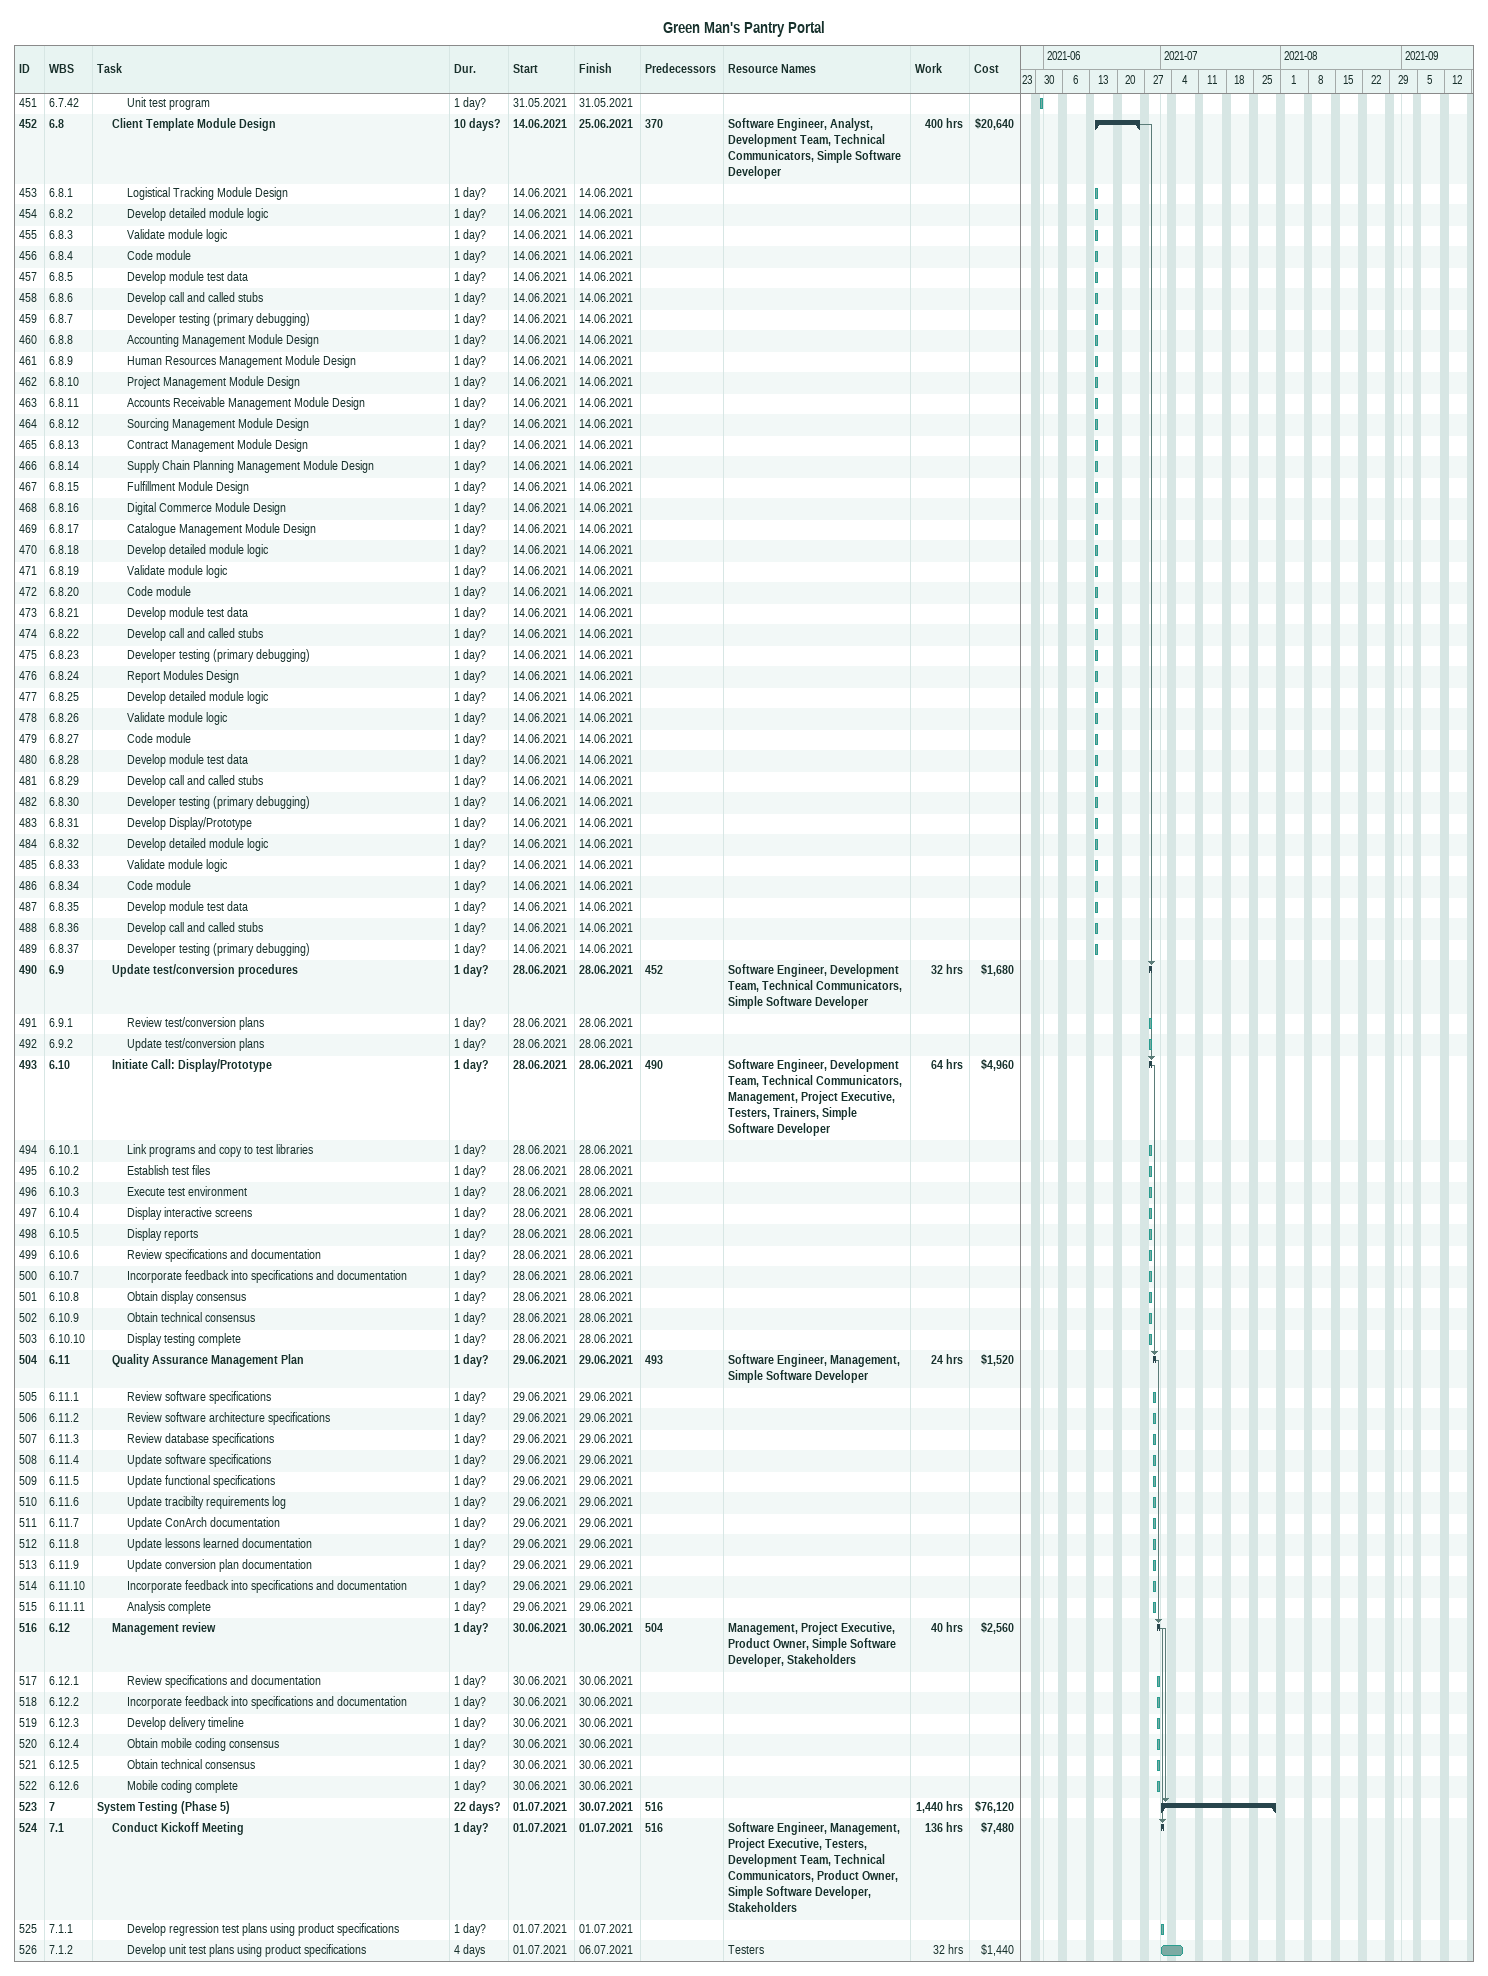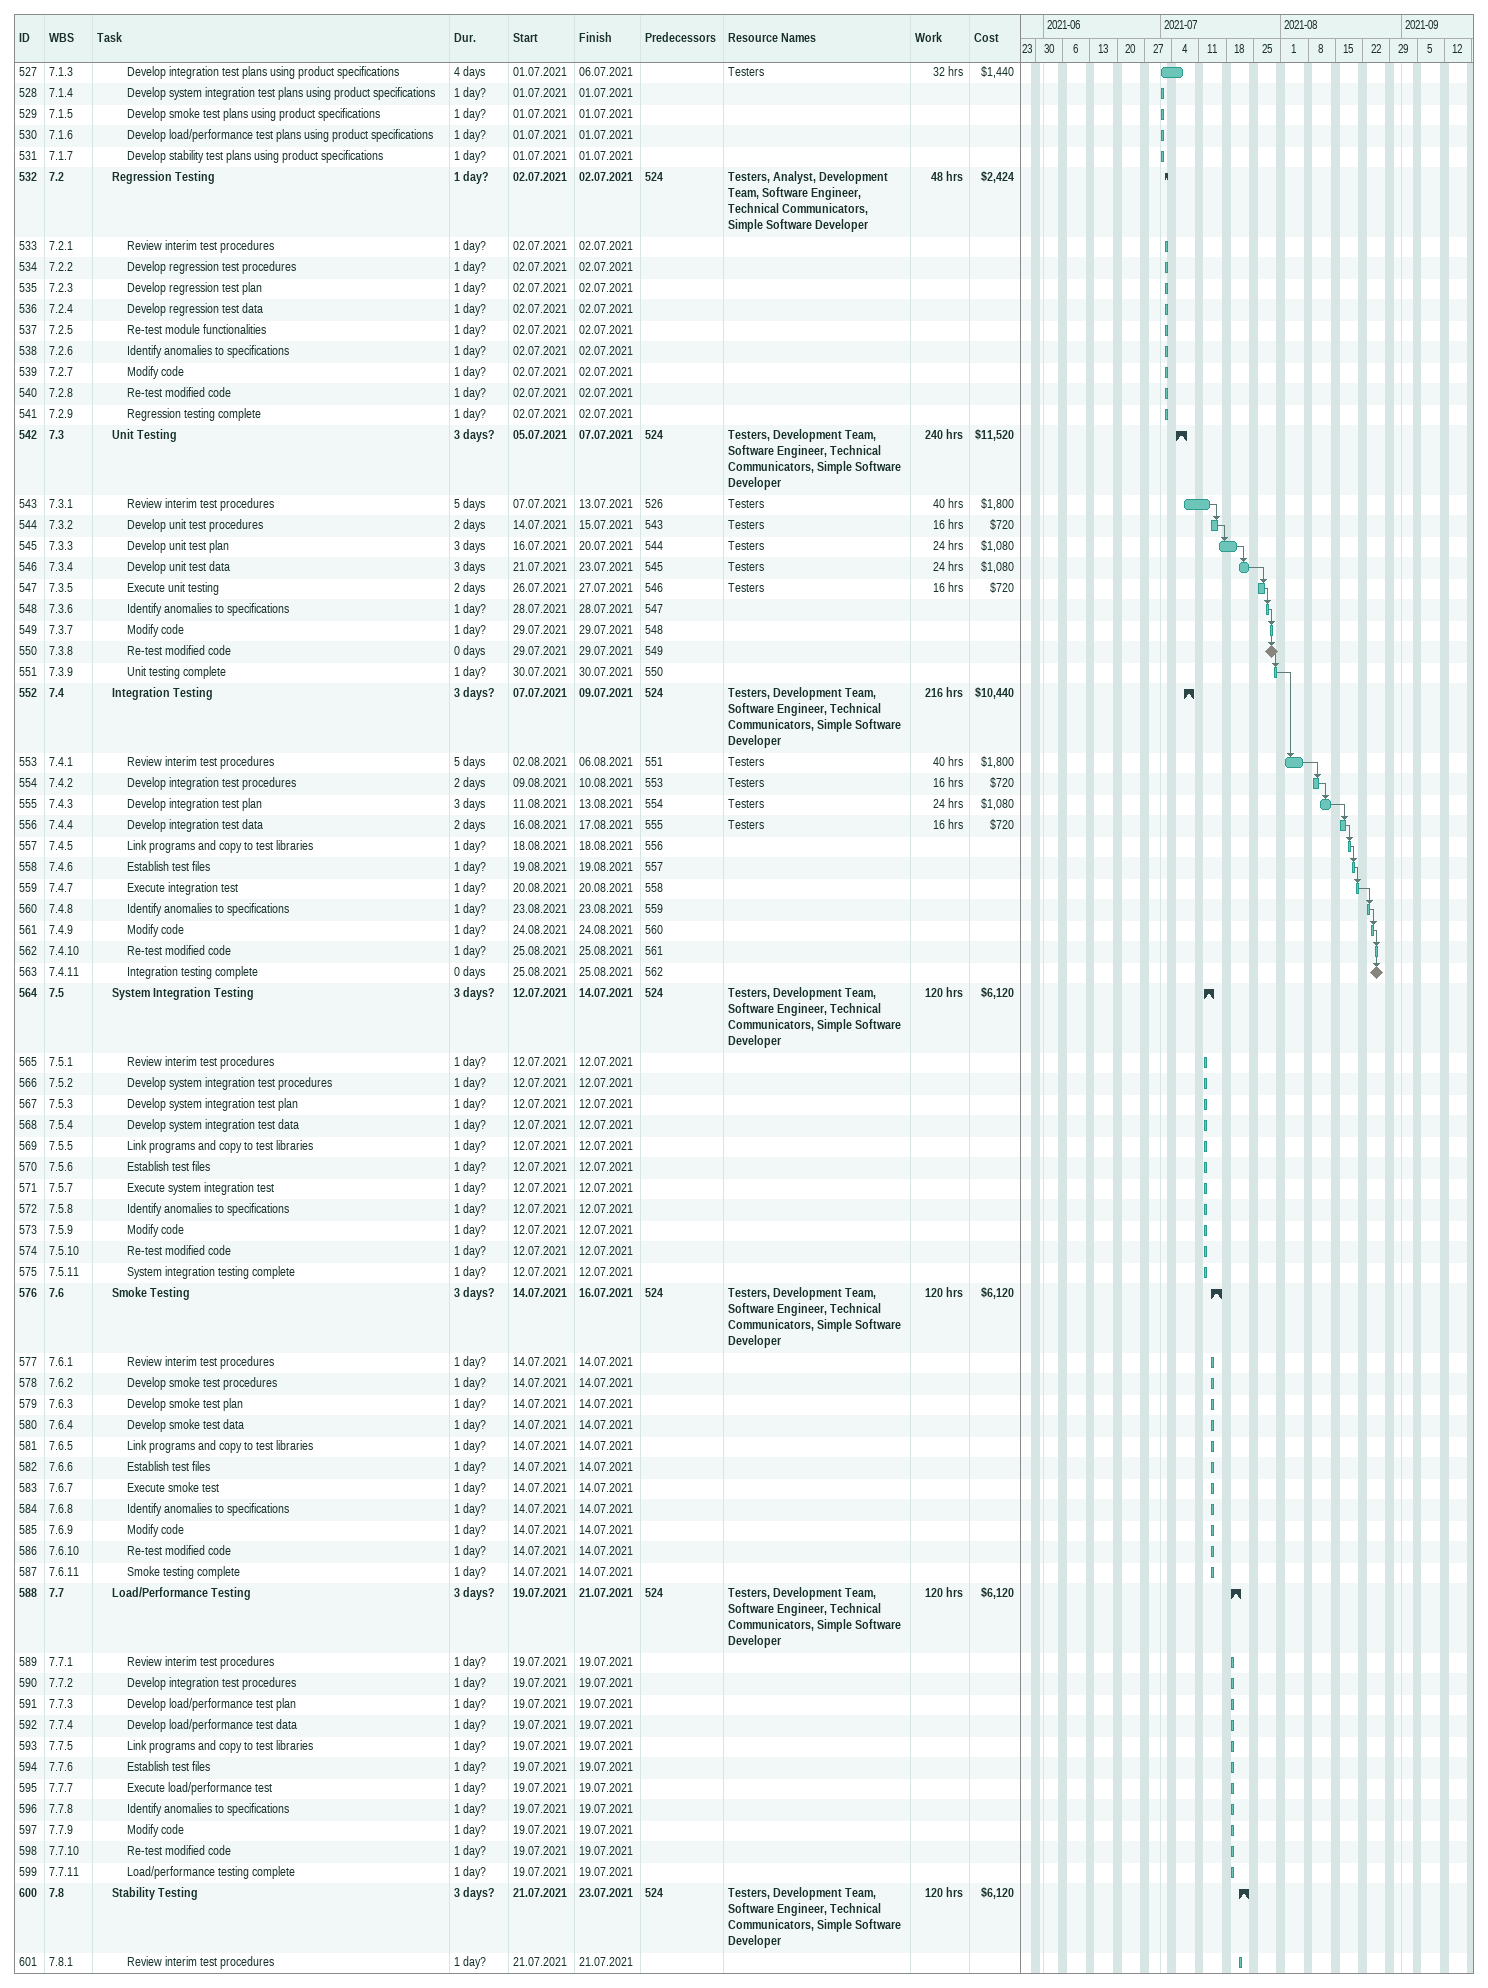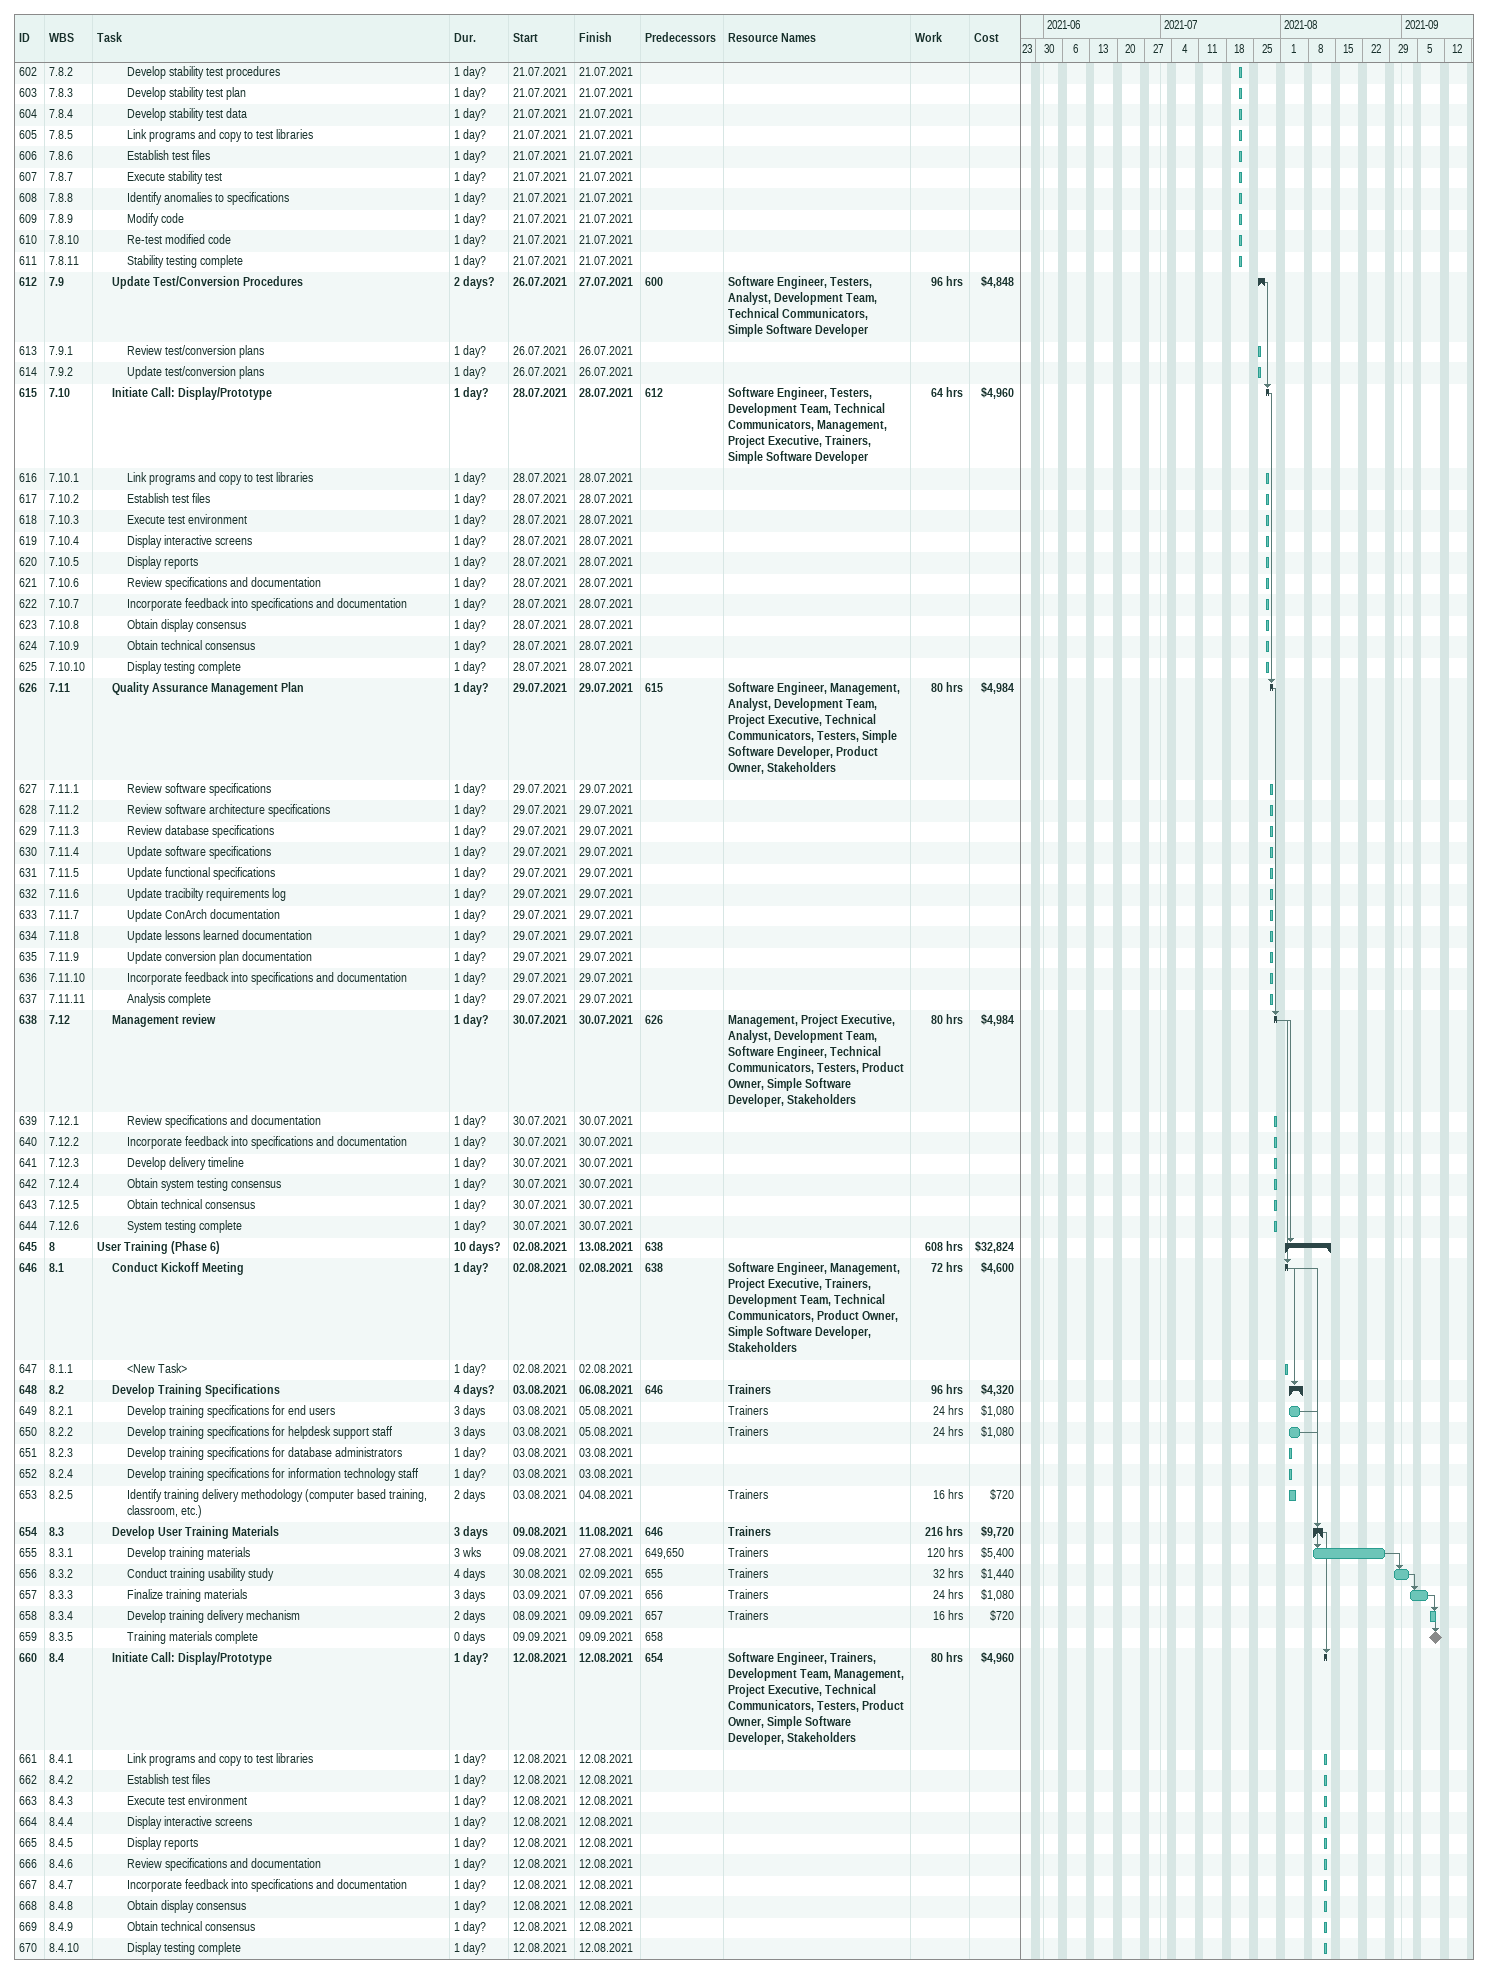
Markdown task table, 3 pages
Green Man's Pantry Portal

| ID | WBS | Task | Duration | Start | Finish | Predecessors | Resources | Work (h) | Cost ($) |
|---|---|---|---|---|---|---|---|---|---|
| 451 | 6.7.42 | Unit test program | 1d? | 2021-05-31 | 2021-05-31 |  |  |  |  |
| 452 | 6.8 | **Client Template Module Design** | 10d? | 2021-06-14 | 2021-06-25 | 370 | Software Engineer, Analyst, Development Team, Technical Communicators, Simple Software Developer | 400 | 20640 |
| 453 | 6.8.1 | Logistical Tracking Module Design | 1d? | 2021-06-14 | 2021-06-14 |  |  |  |  |
| 454 | 6.8.2 | Develop detailed module logic | 1d? | 2021-06-14 | 2021-06-14 |  |  |  |  |
| 455 | 6.8.3 | Validate module logic | 1d? | 2021-06-14 | 2021-06-14 |  |  |  |  |
| 456 | 6.8.4 | Code module | 1d? | 2021-06-14 | 2021-06-14 |  |  |  |  |
| 457 | 6.8.5 | Develop module test data | 1d? | 2021-06-14 | 2021-06-14 |  |  |  |  |
| 458 | 6.8.6 | Develop call and called stubs | 1d? | 2021-06-14 | 2021-06-14 |  |  |  |  |
| 459 | 6.8.7 | Developer testing (primary debugging) | 1d? | 2021-06-14 | 2021-06-14 |  |  |  |  |
| 460 | 6.8.8 | Accounting Management Module Design | 1d? | 2021-06-14 | 2021-06-14 |  |  |  |  |
| 461 | 6.8.9 | Human Resources Management Module Design | 1d? | 2021-06-14 | 2021-06-14 |  |  |  |  |
| 462 | 6.8.10 | Project Management Module Design | 1d? | 2021-06-14 | 2021-06-14 |  |  |  |  |
| 463 | 6.8.11 | Accounts Receivable Management Module Design | 1d? | 2021-06-14 | 2021-06-14 |  |  |  |  |
| 464 | 6.8.12 | Sourcing Management Module Design | 1d? | 2021-06-14 | 2021-06-14 |  |  |  |  |
| 465 | 6.8.13 | Contract Management Module Design | 1d? | 2021-06-14 | 2021-06-14 |  |  |  |  |
| 466 | 6.8.14 | Supply Chain Planning Management Module Design | 1d? | 2021-06-14 | 2021-06-14 |  |  |  |  |
| 467 | 6.8.15 | Fulfillment Module Design | 1d? | 2021-06-14 | 2021-06-14 |  |  |  |  |
| 468 | 6.8.16 | Digital Commerce Module Design | 1d? | 2021-06-14 | 2021-06-14 |  |  |  |  |
| 469 | 6.8.17 | Catalogue Management Module Design | 1d? | 2021-06-14 | 2021-06-14 |  |  |  |  |
| 470 | 6.8.18 | Develop detailed module logic | 1d? | 2021-06-14 | 2021-06-14 |  |  |  |  |
| 471 | 6.8.19 | Validate module logic | 1d? | 2021-06-14 | 2021-06-14 |  |  |  |  |
| 472 | 6.8.20 | Code module | 1d? | 2021-06-14 | 2021-06-14 |  |  |  |  |
| 473 | 6.8.21 | Develop module test data | 1d? | 2021-06-14 | 2021-06-14 |  |  |  |  |
| 474 | 6.8.22 | Develop call and called stubs | 1d? | 2021-06-14 | 2021-06-14 |  |  |  |  |
| 475 | 6.8.23 | Developer testing (primary debugging) | 1d? | 2021-06-14 | 2021-06-14 |  |  |  |  |
| 476 | 6.8.24 | Report Modules Design | 1d? | 2021-06-14 | 2021-06-14 |  |  |  |  |
| 477 | 6.8.25 | Develop detailed module logic | 1d? | 2021-06-14 | 2021-06-14 |  |  |  |  |
| 478 | 6.8.26 | Validate module logic | 1d? | 2021-06-14 | 2021-06-14 |  |  |  |  |
| 479 | 6.8.27 | Code module | 1d? | 2021-06-14 | 2021-06-14 |  |  |  |  |
| 480 | 6.8.28 | Develop module test data | 1d? | 2021-06-14 | 2021-06-14 |  |  |  |  |
| 481 | 6.8.29 | Develop call and called stubs | 1d? | 2021-06-14 | 2021-06-14 |  |  |  |  |
| 482 | 6.8.30 | Developer testing (primary debugging) | 1d? | 2021-06-14 | 2021-06-14 |  |  |  |  |
| 483 | 6.8.31 | Develop Display/Prototype | 1d? | 2021-06-14 | 2021-06-14 |  |  |  |  |
| 484 | 6.8.32 | Develop detailed module logic | 1d? | 2021-06-14 | 2021-06-14 |  |  |  |  |
| 485 | 6.8.33 | Validate module logic | 1d? | 2021-06-14 | 2021-06-14 |  |  |  |  |
| 486 | 6.8.34 | Code module | 1d? | 2021-06-14 | 2021-06-14 |  |  |  |  |
| 487 | 6.8.35 | Develop module test data | 1d? | 2021-06-14 | 2021-06-14 |  |  |  |  |
| 488 | 6.8.36 | Develop call and called stubs | 1d? | 2021-06-14 | 2021-06-14 |  |  |  |  |
| 489 | 6.8.37 | Developer testing (primary debugging) | 1d? | 2021-06-14 | 2021-06-14 |  |  |  |  |
| 490 | 6.9 | **Update test/conversion procedures** | 1d? | 2021-06-28 | 2021-06-28 | 452 | Software Engineer, Development Team, Technical Communicators, Simple Software Developer | 32 | 1680 |
| 491 | 6.9.1 | Review test/conversion plans | 1d? | 2021-06-28 | 2021-06-28 |  |  |  |  |
| 492 | 6.9.2 | Update test/conversion plans | 1d? | 2021-06-28 | 2021-06-28 |  |  |  |  |
| 493 | 6.10 | **Initiate Call: Display/Prototype** | 1d? | 2021-06-28 | 2021-06-28 | 490 | Software Engineer, Development Team, Technical Communicators, Management, Project Executive, Testers, Trainers, Simple Software Developer | 64 | 4960 |
| 494 | 6.10.1 | Link programs and copy to test libraries | 1d? | 2021-06-28 | 2021-06-28 |  |  |  |  |
| 495 | 6.10.2 | Establish test files | 1d? | 2021-06-28 | 2021-06-28 |  |  |  |  |
| 496 | 6.10.3 | Execute test environment | 1d? | 2021-06-28 | 2021-06-28 |  |  |  |  |
| 497 | 6.10.4 | Display interactive screens | 1d? | 2021-06-28 | 2021-06-28 |  |  |  |  |
| 498 | 6.10.5 | Display reports | 1d? | 2021-06-28 | 2021-06-28 |  |  |  |  |
| 499 | 6.10.6 | Review specifications and documentation | 1d? | 2021-06-28 | 2021-06-28 |  |  |  |  |
| 500 | 6.10.7 | Incorporate feedback into specifications and documentation | 1d? | 2021-06-28 | 2021-06-28 |  |  |  |  |
| 501 | 6.10.8 | Obtain display consensus | 1d? | 2021-06-28 | 2021-06-28 |  |  |  |  |
| 502 | 6.10.9 | Obtain technical consensus | 1d? | 2021-06-28 | 2021-06-28 |  |  |  |  |
| 503 | 6.10.10 | Display testing complete | 1d? | 2021-06-28 | 2021-06-28 |  |  |  |  |
| 504 | 6.11 | **Quality Assurance Management Plan** | 1d? | 2021-06-29 | 2021-06-29 | 493 | Software Engineer, Management, Simple Software Developer | 24 | 1520 |
| 505 | 6.11.1 | Review software specifications | 1d? | 2021-06-29 | 2021-06-29 |  |  |  |  |
| 506 | 6.11.2 | Review software architecture specifications | 1d? | 2021-06-29 | 2021-06-29 |  |  |  |  |
| 507 | 6.11.3 | Review database specifications | 1d? | 2021-06-29 | 2021-06-29 |  |  |  |  |
| 508 | 6.11.4 | Update software specifications | 1d? | 2021-06-29 | 2021-06-29 |  |  |  |  |
| 509 | 6.11.5 | Update functional specifications | 1d? | 2021-06-29 | 2021-06-29 |  |  |  |  |
| 510 | 6.11.6 | Update tracibilty requirements log | 1d? | 2021-06-29 | 2021-06-29 |  |  |  |  |
| 511 | 6.11.7 | Update ConArch documentation | 1d? | 2021-06-29 | 2021-06-29 |  |  |  |  |
| 512 | 6.11.8 | Update lessons learned documentation | 1d? | 2021-06-29 | 2021-06-29 |  |  |  |  |
| 513 | 6.11.9 | Update conversion plan documentation | 1d? | 2021-06-29 | 2021-06-29 |  |  |  |  |
| 514 | 6.11.10 | Incorporate feedback into specifications and documentation | 1d? | 2021-06-29 | 2021-06-29 |  |  |  |  |
| 515 | 6.11.11 | Analysis complete | 1d? | 2021-06-29 | 2021-06-29 |  |  |  |  |
| 516 | 6.12 | **Management review** | 1d? | 2021-06-30 | 2021-06-30 | 504 | Management, Project Executive, Product Owner, Simple Software Developer, Stakeholders | 40 | 2560 |
| 517 | 6.12.1 | Review specifications and documentation | 1d? | 2021-06-30 | 2021-06-30 |  |  |  |  |
| 518 | 6.12.2 | Incorporate feedback into specifications and documentation | 1d? | 2021-06-30 | 2021-06-30 |  |  |  |  |
| 519 | 6.12.3 | Develop delivery timeline | 1d? | 2021-06-30 | 2021-06-30 |  |  |  |  |
| 520 | 6.12.4 | Obtain mobile coding consensus | 1d? | 2021-06-30 | 2021-06-30 |  |  |  |  |
| 521 | 6.12.5 | Obtain technical consensus | 1d? | 2021-06-30 | 2021-06-30 |  |  |  |  |
| 522 | 6.12.6 | Mobile coding complete | 1d? | 2021-06-30 | 2021-06-30 |  |  |  |  |
| 523 | 7 | **System Testing (Phase 5)** | 22d? | 2021-07-01 | 2021-07-30 | 516 |  | 1440 | 76120 |
| 524 | 7.1 | **Conduct Kickoff Meeting** | 1d? | 2021-07-01 | 2021-07-01 | 516 | Software Engineer, Management, Project Executive, Testers, Development Team, Technical Communicators, Product Owner, Simple Software Developer, Stakeholders | 136 | 7480 |
| 525 | 7.1.1 | Develop regression test plans using product specifications | 1d? | 2021-07-01 | 2021-07-01 |  |  |  |  |
| 526 | 7.1.2 | Develop unit test plans using product specifications | 4d | 2021-07-01 | 2021-07-06 |  | Testers | 32 | 1440 |
| 527 | 7.1.3 | Develop integration test plans using product specifications | 4d | 2021-07-01 | 2021-07-06 |  | Testers | 32 | 1440 |
| 528 | 7.1.4 | Develop system integration test plans using product specifications | 1d? | 2021-07-01 | 2021-07-01 |  |  |  |  |
| 529 | 7.1.5 | Develop smoke test plans using product specifications | 1d? | 2021-07-01 | 2021-07-01 |  |  |  |  |
| 530 | 7.1.6 | Develop load/performance test plans using product specifications | 1d? | 2021-07-01 | 2021-07-01 |  |  |  |  |
| 531 | 7.1.7 | Develop stability test plans using product specifications | 1d? | 2021-07-01 | 2021-07-01 |  |  |  |  |
| 532 | 7.2 | **Regression Testing** | 1d? | 2021-07-02 | 2021-07-02 | 524 | Testers, Analyst, Development Team, Software Engineer, Technical Communicators, Simple Software Developer | 48 | 2424 |
| 533 | 7.2.1 | Review interim test procedures | 1d? | 2021-07-02 | 2021-07-02 |  |  |  |  |
| 534 | 7.2.2 | Develop regression test procedures | 1d? | 2021-07-02 | 2021-07-02 |  |  |  |  |
| 535 | 7.2.3 | Develop regression test plan | 1d? | 2021-07-02 | 2021-07-02 |  |  |  |  |
| 536 | 7.2.4 | Develop regression test data | 1d? | 2021-07-02 | 2021-07-02 |  |  |  |  |
| 537 | 7.2.5 | Re-test module functionalities | 1d? | 2021-07-02 | 2021-07-02 |  |  |  |  |
| 538 | 7.2.6 | Identify anomalies to specifications | 1d? | 2021-07-02 | 2021-07-02 |  |  |  |  |
| 539 | 7.2.7 | Modify code | 1d? | 2021-07-02 | 2021-07-02 |  |  |  |  |
| 540 | 7.2.8 | Re-test modified code | 1d? | 2021-07-02 | 2021-07-02 |  |  |  |  |
| 541 | 7.2.9 | Regression testing complete | 1d? | 2021-07-02 | 2021-07-02 |  |  |  |  |
| 542 | 7.3 | **Unit Testing** | 3d? | 2021-07-05 | 2021-07-07 | 524 | Testers, Development Team, Software Engineer, Technical Communicators, Simple Software Developer | 240 | 11520 |
| 543 | 7.3.1 | Review interim test procedures | 5d | 2021-07-07 | 2021-07-13 | 526 | Testers | 40 | 1800 |
| 544 | 7.3.2 | Develop unit test procedures | 2d | 2021-07-14 | 2021-07-15 | 543 | Testers | 16 | 720 |
| 545 | 7.3.3 | Develop unit test plan | 3d | 2021-07-16 | 2021-07-20 | 544 | Testers | 24 | 1080 |
| 546 | 7.3.4 | Develop unit test data | 3d | 2021-07-21 | 2021-07-23 | 545 | Testers | 24 | 1080 |
| 547 | 7.3.5 | Execute unit testing | 2d | 2021-07-26 | 2021-07-27 | 546 | Testers | 16 | 720 |
| 548 | 7.3.6 | Identify anomalies to specifications | 1d? | 2021-07-28 | 2021-07-28 | 547 |  |  |  |
| 549 | 7.3.7 | Modify code | 1d? | 2021-07-29 | 2021-07-29 | 548 |  |  |  |
| 550 | 7.3.8 | Re-test modified code | 0d | 2021-07-29 | 2021-07-29 | 549 |  |  |  |
| 551 | 7.3.9 | Unit testing complete | 1d? | 2021-07-30 | 2021-07-30 | 550 |  |  |  |
| 552 | 7.4 | **Integration Testing** | 3d? | 2021-07-07 | 2021-07-09 | 524 | Testers, Development Team, Software Engineer, Technical Communicators, Simple Software Developer | 216 | 10440 |
| 553 | 7.4.1 | Review interim test procedures | 5d | 2021-08-02 | 2021-08-06 | 551 | Testers | 40 | 1800 |
| 554 | 7.4.2 | Develop integration test procedures | 2d | 2021-08-09 | 2021-08-10 | 553 | Testers | 16 | 720 |
| 555 | 7.4.3 | Develop integration test plan | 3d | 2021-08-11 | 2021-08-13 | 554 | Testers | 24 | 1080 |
| 556 | 7.4.4 | Develop integration test data | 2d | 2021-08-16 | 2021-08-17 | 555 | Testers | 16 | 720 |
| 557 | 7.4.5 | Link programs and copy to test libraries | 1d? | 2021-08-18 | 2021-08-18 | 556 |  |  |  |
| 558 | 7.4.6 | Establish test files | 1d? | 2021-08-19 | 2021-08-19 | 557 |  |  |  |
| 559 | 7.4.7 | Execute integration test | 1d? | 2021-08-20 | 2021-08-20 | 558 |  |  |  |
| 560 | 7.4.8 | Identify anomalies to specifications | 1d? | 2021-08-23 | 2021-08-23 | 559 |  |  |  |
| 561 | 7.4.9 | Modify code | 1d? | 2021-08-24 | 2021-08-24 | 560 |  |  |  |
| 562 | 7.4.10 | Re-test modified code | 1d? | 2021-08-25 | 2021-08-25 | 561 |  |  |  |
| 563 | 7.4.11 | Integration testing complete | 0d | 2021-08-25 | 2021-08-25 | 562 |  |  |  |
| 564 | 7.5 | **System Integration Testing** | 3d? | 2021-07-12 | 2021-07-14 | 524 | Testers, Development Team, Software Engineer, Technical Communicators, Simple Software Developer | 120 | 6120 |
| 565 | 7.5.1 | Review interim test procedures | 1d? | 2021-07-12 | 2021-07-12 |  |  |  |  |
| 566 | 7.5.2 | Develop system integration test procedures | 1d? | 2021-07-12 | 2021-07-12 |  |  |  |  |
| 567 | 7.5.3 | Develop system integration test plan | 1d? | 2021-07-12 | 2021-07-12 |  |  |  |  |
| 568 | 7.5.4 | Develop system integration test data | 1d? | 2021-07-12 | 2021-07-12 |  |  |  |  |
| 569 | 7.5.5 | Link programs and copy to test libraries | 1d? | 2021-07-12 | 2021-07-12 |  |  |  |  |
| 570 | 7.5.6 | Establish test files | 1d? | 2021-07-12 | 2021-07-12 |  |  |  |  |
| 571 | 7.5.7 | Execute system integration test | 1d? | 2021-07-12 | 2021-07-12 |  |  |  |  |
| 572 | 7.5.8 | Identify anomalies to specifications | 1d? | 2021-07-12 | 2021-07-12 |  |  |  |  |
| 573 | 7.5.9 | Modify code | 1d? | 2021-07-12 | 2021-07-12 |  |  |  |  |
| 574 | 7.5.10 | Re-test modified code | 1d? | 2021-07-12 | 2021-07-12 |  |  |  |  |
| 575 | 7.5.11 | System integration testing complete | 1d? | 2021-07-12 | 2021-07-12 |  |  |  |  |
| 576 | 7.6 | **Smoke Testing** | 3d? | 2021-07-14 | 2021-07-16 | 524 | Testers, Development Team, Software Engineer, Technical Communicators, Simple Software Developer | 120 | 6120 |
| 577 | 7.6.1 | Review interim test procedures | 1d? | 2021-07-14 | 2021-07-14 |  |  |  |  |
| 578 | 7.6.2 | Develop smoke test procedures | 1d? | 2021-07-14 | 2021-07-14 |  |  |  |  |
| 579 | 7.6.3 | Develop smoke test plan | 1d? | 2021-07-14 | 2021-07-14 |  |  |  |  |
| 580 | 7.6.4 | Develop smoke test data | 1d? | 2021-07-14 | 2021-07-14 |  |  |  |  |
| 581 | 7.6.5 | Link programs and copy to test libraries | 1d? | 2021-07-14 | 2021-07-14 |  |  |  |  |
| 582 | 7.6.6 | Establish test files | 1d? | 2021-07-14 | 2021-07-14 |  |  |  |  |
| 583 | 7.6.7 | Execute smoke test | 1d? | 2021-07-14 | 2021-07-14 |  |  |  |  |
| 584 | 7.6.8 | Identify anomalies to specifications | 1d? | 2021-07-14 | 2021-07-14 |  |  |  |  |
| 585 | 7.6.9 | Modify code | 1d? | 2021-07-14 | 2021-07-14 |  |  |  |  |
| 586 | 7.6.10 | Re-test modified code | 1d? | 2021-07-14 | 2021-07-14 |  |  |  |  |
| 587 | 7.6.11 | Smoke testing complete | 1d? | 2021-07-14 | 2021-07-14 |  |  |  |  |
| 588 | 7.7 | **Load/Performance Testing** | 3d? | 2021-07-19 | 2021-07-21 | 524 | Testers, Development Team, Software Engineer, Technical Communicators, Simple Software Developer | 120 | 6120 |
| 589 | 7.7.1 | Review interim test procedures | 1d? | 2021-07-19 | 2021-07-19 |  |  |  |  |
| 590 | 7.7.2 | Develop integration test procedures | 1d? | 2021-07-19 | 2021-07-19 |  |  |  |  |
| 591 | 7.7.3 | Develop load/performance test plan | 1d? | 2021-07-19 | 2021-07-19 |  |  |  |  |
| 592 | 7.7.4 | Develop load/performance test data | 1d? | 2021-07-19 | 2021-07-19 |  |  |  |  |
| 593 | 7.7.5 | Link programs and copy to test libraries | 1d? | 2021-07-19 | 2021-07-19 |  |  |  |  |
| 594 | 7.7.6 | Establish test files | 1d? | 2021-07-19 | 2021-07-19 |  |  |  |  |
| 595 | 7.7.7 | Execute load/performance test | 1d? | 2021-07-19 | 2021-07-19 |  |  |  |  |
| 596 | 7.7.8 | Identify anomalies to specifications | 1d? | 2021-07-19 | 2021-07-19 |  |  |  |  |
| 597 | 7.7.9 | Modify code | 1d? | 2021-07-19 | 2021-07-19 |  |  |  |  |
| 598 | 7.7.10 | Re-test modified code | 1d? | 2021-07-19 | 2021-07-19 |  |  |  |  |
| 599 | 7.7.11 | Load/performance testing complete | 1d? | 2021-07-19 | 2021-07-19 |  |  |  |  |
| 600 | 7.8 | **Stability Testing** | 3d? | 2021-07-21 | 2021-07-23 | 524 | Testers, Development Team, Software Engineer, Technical Communicators, Simple Software Developer | 120 | 6120 |
| 601 | 7.8.1 | Review interim test procedures | 1d? | 2021-07-21 | 2021-07-21 |  |  |  |  |
| 602 | 7.8.2 | Develop stability test procedures | 1d? | 2021-07-21 | 2021-07-21 |  |  |  |  |
| 603 | 7.8.3 | Develop stability test plan | 1d? | 2021-07-21 | 2021-07-21 |  |  |  |  |
| 604 | 7.8.4 | Develop stability test data | 1d? | 2021-07-21 | 2021-07-21 |  |  |  |  |
| 605 | 7.8.5 | Link programs and copy to test libraries | 1d? | 2021-07-21 | 2021-07-21 |  |  |  |  |
| 606 | 7.8.6 | Establish test files | 1d? | 2021-07-21 | 2021-07-21 |  |  |  |  |
| 607 | 7.8.7 | Execute stability test | 1d? | 2021-07-21 | 2021-07-21 |  |  |  |  |
| 608 | 7.8.8 | Identify anomalies to specifications | 1d? | 2021-07-21 | 2021-07-21 |  |  |  |  |
| 609 | 7.8.9 | Modify code | 1d? | 2021-07-21 | 2021-07-21 |  |  |  |  |
| 610 | 7.8.10 | Re-test modified code | 1d? | 2021-07-21 | 2021-07-21 |  |  |  |  |
| 611 | 7.8.11 | Stability testing complete | 1d? | 2021-07-21 | 2021-07-21 |  |  |  |  |
| 612 | 7.9 | **Update Test/Conversion Procedures** | 2d? | 2021-07-26 | 2021-07-27 | 600 | Software Engineer, Testers, Analyst, Development Team, Technical Communicators, Simple Software Developer | 96 | 4848 |
| 613 | 7.9.1 | Review test/conversion plans | 1d? | 2021-07-26 | 2021-07-26 |  |  |  |  |
| 614 | 7.9.2 | Update test/conversion plans | 1d? | 2021-07-26 | 2021-07-26 |  |  |  |  |
| 615 | 7.10 | **Initiate Call: Display/Prototype** | 1d? | 2021-07-28 | 2021-07-28 | 612 | Software Engineer, Testers, Development Team, Technical Communicators, Management, Project Executive, Trainers, Simple Software Developer | 64 | 4960 |
| 616 | 7.10.1 | Link programs and copy to test libraries | 1d? | 2021-07-28 | 2021-07-28 |  |  |  |  |
| 617 | 7.10.2 | Establish test files | 1d? | 2021-07-28 | 2021-07-28 |  |  |  |  |
| 618 | 7.10.3 | Execute test environment | 1d? | 2021-07-28 | 2021-07-28 |  |  |  |  |
| 619 | 7.10.4 | Display interactive screens | 1d? | 2021-07-28 | 2021-07-28 |  |  |  |  |
| 620 | 7.10.5 | Display reports | 1d? | 2021-07-28 | 2021-07-28 |  |  |  |  |
| 621 | 7.10.6 | Review specifications and documentation | 1d? | 2021-07-28 | 2021-07-28 |  |  |  |  |
| 622 | 7.10.7 | Incorporate feedback into specifications and documentation | 1d? | 2021-07-28 | 2021-07-28 |  |  |  |  |
| 623 | 7.10.8 | Obtain display consensus | 1d? | 2021-07-28 | 2021-07-28 |  |  |  |  |
| 624 | 7.10.9 | Obtain technical consensus | 1d? | 2021-07-28 | 2021-07-28 |  |  |  |  |
| 625 | 7.10.10 | Display testing complete | 1d? | 2021-07-28 | 2021-07-28 |  |  |  |  |
| 626 | 7.11 | **Quality Assurance Management Plan** | 1d? | 2021-07-29 | 2021-07-29 | 615 | Software Engineer, Management, Analyst, Development Team, Project Executive, Technical Communicators, Testers, Simple Software Developer, Product Owner, Stakeholders | 80 | 4984 |
| 627 | 7.11.1 | Review software specifications | 1d? | 2021-07-29 | 2021-07-29 |  |  |  |  |
| 628 | 7.11.2 | Review software architecture specifications | 1d? | 2021-07-29 | 2021-07-29 |  |  |  |  |
| 629 | 7.11.3 | Review database specifications | 1d? | 2021-07-29 | 2021-07-29 |  |  |  |  |
| 630 | 7.11.4 | Update software specifications | 1d? | 2021-07-29 | 2021-07-29 |  |  |  |  |
| 631 | 7.11.5 | Update functional specifications | 1d? | 2021-07-29 | 2021-07-29 |  |  |  |  |
| 632 | 7.11.6 | Update tracibilty requirements log | 1d? | 2021-07-29 | 2021-07-29 |  |  |  |  |
| 633 | 7.11.7 | Update ConArch documentation | 1d? | 2021-07-29 | 2021-07-29 |  |  |  |  |
| 634 | 7.11.8 | Update lessons learned documentation | 1d? | 2021-07-29 | 2021-07-29 |  |  |  |  |
| 635 | 7.11.9 | Update conversion plan documentation | 1d? | 2021-07-29 | 2021-07-29 |  |  |  |  |
| 636 | 7.11.10 | Incorporate feedback into specifications and documentation | 1d? | 2021-07-29 | 2021-07-29 |  |  |  |  |
| 637 | 7.11.11 | Analysis complete | 1d? | 2021-07-29 | 2021-07-29 |  |  |  |  |
| 638 | 7.12 | **Management review** | 1d? | 2021-07-30 | 2021-07-30 | 626 | Management, Project Executive, Analyst, Development Team, Software Engineer, Technical Communicators, Testers, Product Owner, Simple Software Developer, Stakeholders | 80 | 4984 |
| 639 | 7.12.1 | Review specifications and documentation | 1d? | 2021-07-30 | 2021-07-30 |  |  |  |  |
| 640 | 7.12.2 | Incorporate feedback into specifications and documentation | 1d? | 2021-07-30 | 2021-07-30 |  |  |  |  |
| 641 | 7.12.3 | Develop delivery timeline | 1d? | 2021-07-30 | 2021-07-30 |  |  |  |  |
| 642 | 7.12.4 | Obtain system testing consensus | 1d? | 2021-07-30 | 2021-07-30 |  |  |  |  |
| 643 | 7.12.5 | Obtain technical consensus | 1d? | 2021-07-30 | 2021-07-30 |  |  |  |  |
| 644 | 7.12.6 | System testing complete | 1d? | 2021-07-30 | 2021-07-30 |  |  |  |  |
| 645 | 8 | **User Training (Phase 6)** | 10d? | 2021-08-02 | 2021-08-13 | 638 |  | 608 | 32824 |
| 646 | 8.1 | **Conduct Kickoff Meeting** | 1d? | 2021-08-02 | 2021-08-02 | 638 | Software Engineer, Management, Project Executive, Trainers, Development Team, Technical Communicators, Product Owner, Simple Software Developer, Stakeholders | 72 | 4600 |
| 647 | 8.1.1 | <New Task> | 1d? | 2021-08-02 | 2021-08-02 |  |  |  |  |
| 648 | 8.2 | **Develop Training Specifications** | 4d? | 2021-08-03 | 2021-08-06 | 646 | Trainers | 96 | 4320 |
| 649 | 8.2.1 | Develop training specifications for end users | 3d | 2021-08-03 | 2021-08-05 |  | Trainers | 24 | 1080 |
| 650 | 8.2.2 | Develop training specifications for helpdesk support staff | 3d | 2021-08-03 | 2021-08-05 |  | Trainers | 24 | 1080 |
| 651 | 8.2.3 | Develop training specifications for database administrators | 1d? | 2021-08-03 | 2021-08-03 |  |  |  |  |
| 652 | 8.2.4 | Develop training specifications for information technology staff | 1d? | 2021-08-03 | 2021-08-03 |  |  |  |  |
| 653 | 8.2.5 | Identify training delivery methodology (computer based training, classroom, etc.) | 2d | 2021-08-03 | 2021-08-04 |  | Trainers | 16 | 720 |
| 654 | 8.3 | **Develop User Training Materials** | 3d | 2021-08-09 | 2021-08-11 | 646 | Trainers | 216 | 9720 |
| 655 | 8.3.1 | Develop training materials | 3w | 2021-08-09 | 2021-08-27 | 649, 650 | Trainers | 120 | 5400 |
| 656 | 8.3.2 | Conduct training usability study | 4d | 2021-08-30 | 2021-09-02 | 655 | Trainers | 32 | 1440 |
| 657 | 8.3.3 | Finalize training materials | 3d | 2021-09-03 | 2021-09-07 | 656 | Trainers | 24 | 1080 |
| 658 | 8.3.4 | Develop training delivery mechanism | 2d | 2021-09-08 | 2021-09-09 | 657 | Trainers | 16 | 720 |
| 659 | 8.3.5 | Training materials complete | 0d | 2021-09-09 | 2021-09-09 | 658 |  |  |  |
| 660 | 8.4 | **Initiate Call: Display/Prototype** | 1d? | 2021-08-12 | 2021-08-12 | 654 | Software Engineer, Trainers, Development Team, Management, Project Executive, Technical Communicators, Testers, Product Owner, Simple Software Developer, Stakeholders | 80 | 4960 |
| 661 | 8.4.1 | Link programs and copy to test libraries | 1d? | 2021-08-12 | 2021-08-12 |  |  |  |  |
| 662 | 8.4.2 | Establish test files | 1d? | 2021-08-12 | 2021-08-12 |  |  |  |  |
| 663 | 8.4.3 | Execute test environment | 1d? | 2021-08-12 | 2021-08-12 |  |  |  |  |
| 664 | 8.4.4 | Display interactive screens | 1d? | 2021-08-12 | 2021-08-12 |  |  |  |  |
| 665 | 8.4.5 | Display reports | 1d? | 2021-08-12 | 2021-08-12 |  |  |  |  |
| 666 | 8.4.6 | Review specifications and documentation | 1d? | 2021-08-12 | 2021-08-12 |  |  |  |  |
| 667 | 8.4.7 | Incorporate feedback into specifications and documentation | 1d? | 2021-08-12 | 2021-08-12 |  |  |  |  |
| 668 | 8.4.8 | Obtain display consensus | 1d? | 2021-08-12 | 2021-08-12 |  |  |  |  |
| 669 | 8.4.9 | Obtain technical consensus | 1d? | 2021-08-12 | 2021-08-12 |  |  |  |  |
| 670 | 8.4.10 | Display testing complete | 1d? | 2021-08-12 | 2021-08-12 |  |  |  |  |
